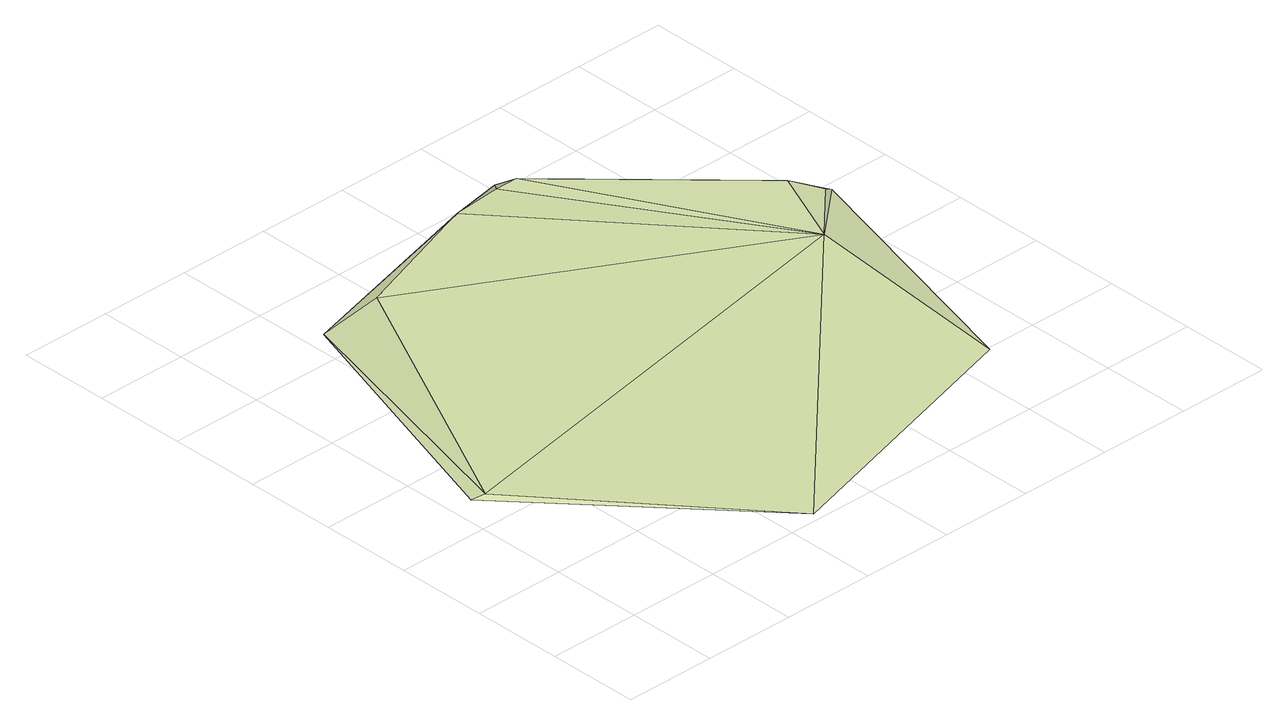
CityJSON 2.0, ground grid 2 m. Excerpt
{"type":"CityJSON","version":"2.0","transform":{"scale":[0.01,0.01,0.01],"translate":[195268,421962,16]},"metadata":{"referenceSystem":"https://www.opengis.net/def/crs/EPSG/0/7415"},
"CityObjects":{
"landuse1":{"type":"LandUse","attributes":{"3df_class":"Terrain","bgt_status":"bestaand","identificatiebagpnd":"0241100000001174","relatievehoogteligging":"0"},"geometry":[{"type":"MultiSurface","lod":"1","boundaries":[[[0,1,2]],[[3,0,2]],[[4,5,6]],[[1,7,4]],[[8,5,9]],[[10,3,2]],[[11,4,12]],[[3,10,13]],[[4,7,5]],[[12,4,8]],[[12,8,9]],[[11,12,9]],[[13,4,11]],[[9,3,13]],[[13,10,4]],[[9,13,11]],[[6,5,8]],[[4,6,8]],[[2,1,4]],[[10,2,4]]]}]}
},
"vertices":[
[53,485,77],[474,19,77],[75,472,87],[242,1074,77],[1125,672,87],[1251,783,77],[1225,772,94],[1088,195,77],[1175,822,112],[815,1220,77],[375,1072,98],[775,1172,109],[825,1172,109],[675,1172,100]
]}
